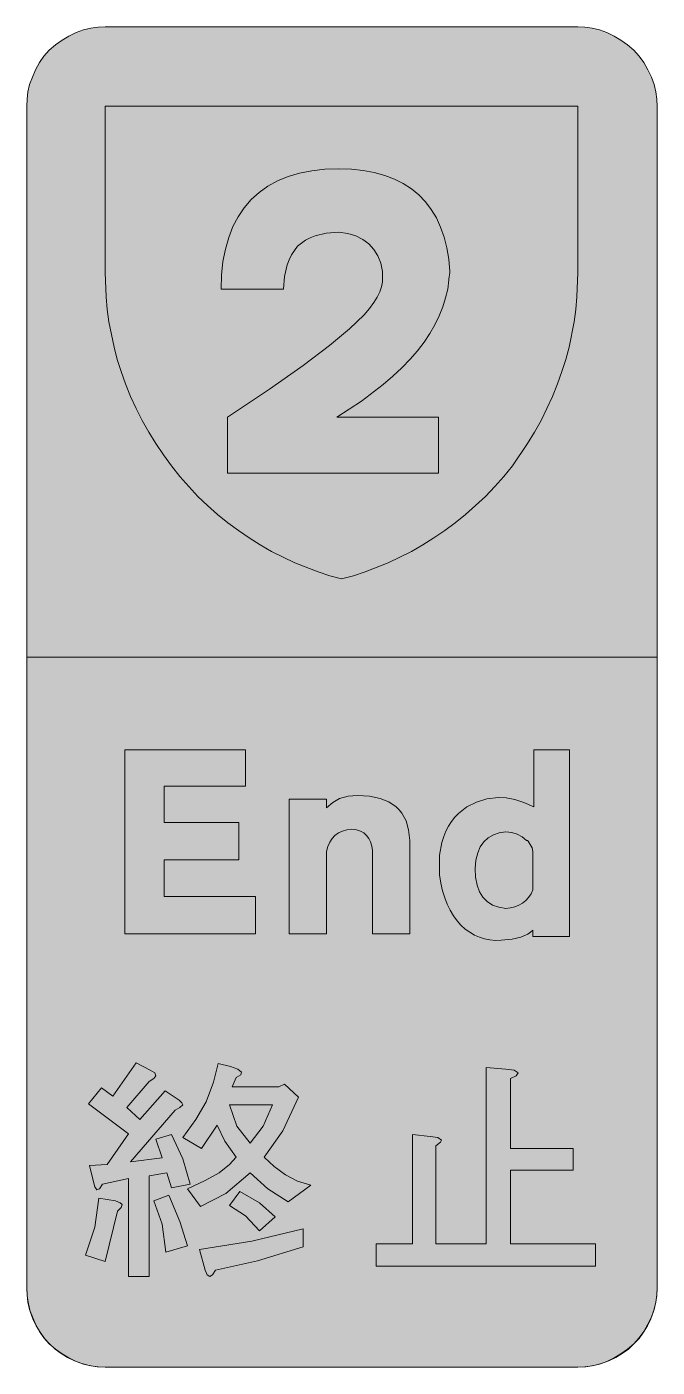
# Model space of a CAD drawing. Header units: metres. Extents: x 224 to 346, y 7 to 265.
import ezdxf

# ---------------------------------------------------------------- set-up
doc = ezdxf.new("R2010")
doc.units = ezdxf.units.M
for name, color, linetype, true_color in [('FILL_BLACK_000000', 7, 'Continuous', 0x000000), ('FILL_LIME_00FF00', 7, 'Continuous', 0x00ff00), ('FILL_WHITE_FFFFFF', 7, 'Continuous', 0xffffff), ('FILL_YELLOW_FFFF00', 7, 'Continuous', 0xffff00), ('STROKE_LIME_00FF00', 7, 'Continuous', 0x00ff00), ('STROKE_WHITE_FFFFFF', 7, 'Continuous', 0xffffff)]:
    doc.layers.add(name, color=color, linetype=linetype, true_color=true_color)

msp = doc.modelspace()

# ---------------------------------------------------------------- hatches: boundary and pattern name
at = {"layer": 'FILL_BLACK_000000', "true_color": 0x000000}
h = msp.add_hatch(color=7, dxfattribs=at)
h.dxf.hatch_style = 1
h.paths.add_polyline_path([(303.78, 189.9), (303.78, 179.1), (263.1, 179.1), (263.1, 189.9), (271.17, 195.31), (277.67, 199.88), (282.76, 203.71), (286.61, 206.93), (289.4, 209.66), (290.44, 210.87), (291.27, 212), (291.92, 213.06), (292.41, 214.07), (292.76, 215.05), (292.98, 216), (292.98, 217.98), (292.61, 219.58), (292.04, 221.01), (291.27, 222.25), (290.3, 223.31), (289.14, 224.18), (287.79, 224.84), (286.25, 225.3), (284.52, 225.54), (282.09, 225.37), (279.95, 224.87), (279, 224.49), (278.12, 224.02), (277.32, 223.47), (276.6, 222.84), (275.97, 222.06), (275.42, 221.19), (274.95, 220.25), (274.57, 219.24), (274.07, 217.02), (273.9, 214.56), (261.84, 214.56), (261.93, 217.31), (262.21, 219.9), (262.67, 222.32), (263.31, 224.57), (264.13, 226.65), (265.12, 228.55), (266.3, 230.28), (267.64, 231.84), (269.17, 233.22), (270.86, 234.42), (272.72, 235.44), (274.75, 236.28), (276.95, 236.93), (279.31, 237.4), (281.83, 237.69), (284.52, 237.78), (286.95, 237.7), (289.24, 237.46), (291.38, 237.06), (293.38, 236.51), (295.25, 235.8), (296.96, 234.93), (298.53, 233.91), (299.95, 232.74), (301.23, 231.42), (302.36, 229.94), (303.34, 228.32), (304.16, 226.54), (304.84, 224.62), (305.36, 222.55), (305.73, 220.34), (305.94, 217.98), (305.94, 217.8), (305.76, 216.54), (305.76, 216.36), (305.52, 214.61), (305.13, 212.88), (304.59, 211.15), (303.9, 209.44), (303.07, 207.74), (302.09, 206.06), (300.96, 204.39), (299.68, 202.73), (298.26, 201.08), (296.69, 199.44), (294.97, 197.82), (293.1, 196.21), (288.93, 193.03), (284.16, 189.9), (303.78, 189.9)])
h = msp.add_hatch(color=7, dxfattribs=at)
h.dxf.hatch_style = 1
h.paths.add_polyline_path([(250.86, 97.56), (268.5, 97.56), (268.5, 90.36), (243.3, 90.36), (243.3, 125.82), (266.52, 125.82), (266.52, 118.8), (250.86, 118.8), (250.86, 111.78), (265.26, 111.78), (265.26, 104.58), (250.86, 104.58), (250.86, 97.56)])
h = msp.add_hatch(color=7, dxfattribs=at)
h.dxf.hatch_style = 1
h.paths.add_polyline_path([(328.98, 125.82), (328.98, 89.82), (321.96, 89.82), (321.96, 91.08), (321.51, 90.64), (320.98, 90.26), (319.64, 89.69), (317.94, 89.31), (315.84, 89.1), (314.74, 89.09), (313.67, 89.18), (312.63, 89.39), (311.63, 89.7), (310.67, 90.12), (309.76, 90.65), (308.89, 91.28), (308.08, 92.03), (307.32, 92.87), (306.63, 93.82), (306, 94.88), (305.44, 96.04), (304.95, 97.3), (304.54, 98.66), (304.21, 100.13), (303.96, 101.7), (303.96, 105.48), (304.4, 107.96), (304.75, 109.09), (305.17, 110.13), (305.68, 111.11), (306.25, 112), (306.89, 112.82), (307.6, 113.56), (309.21, 114.8), (311.05, 115.73), (313.09, 116.35), (315.3, 116.64), (316.82, 116.54), (318.45, 116.21), (320.21, 115.65), (322.14, 114.84), (322.14, 125.82), (328.98, 125.82)])
h.paths.add_polyline_path([(321.94, 106.22), (321.78, 106.92), (321.06, 108.18), (320.88, 108.34), (320.7, 108.36), (319.85, 109.07), (318.92, 109.58), (317.89, 109.88), (316.74, 109.98), (315.46, 109.81), (314.32, 109.44), (313.33, 108.87), (312.49, 108.09), (311.81, 107.11), (311.3, 105.93), (310.96, 104.55), (310.8, 102.96), (310.89, 101.25), (311.17, 99.75), (311.64, 98.47), (312.28, 97.4), (313.12, 96.55), (314.14, 95.9), (315.35, 95.46), (316.74, 95.22), (317.65, 95.34), (318.49, 95.55), (319.26, 95.87), (319.96, 96.28), (320.58, 96.78), (321.12, 97.37), (321.58, 98.05), (321.96, 98.82), (321.96, 105.12), (321.94, 106.22)], flags=16)
h = msp.add_hatch(color=7, dxfattribs=at)
h.dxf.hatch_style = 1
h.paths.add_polyline_path([(291, 90.36), (291, 105.48), (291, 105.66), (291, 106.38), (290.88, 107.27), (290.66, 108.06), (290.33, 108.75), (289.9, 109.33), (289.35, 109.8), (288.7, 110.15), (287.93, 110.39), (287.04, 110.52), (286.08, 110.39), (285.22, 110.15), (284.46, 109.79), (283.8, 109.31), (283.24, 108.71), (282.79, 107.99), (282.43, 107.15), (282.18, 106.2), (282.18, 90.36), (274.98, 90.36), (274.98, 116.28), (282.18, 116.28), (282.18, 114.66), (283.37, 115.63), (284.7, 116.46), (286.34, 116.87), (288.12, 117), (290.46, 116.87), (292.48, 116.46), (294.19, 115.79), (295.59, 114.84), (296.18, 114.27), (296.69, 113.63), (297.49, 112.14), (297.99, 110.39), (298.2, 108.36), (298.2, 90.36), (291, 90.36)])
h = msp.add_hatch(color=7, dxfattribs=at)
h.dxf.hatch_style = 1
h.paths.add_polyline_path([(249.06, 63.54), (249.24, 63), (248.88, 62.46), (247.98, 61.92), (243.66, 56.88), (246.18, 54.54), (251.04, 60.12), (253.74, 58.32), (254.28, 57.78), (254.46, 57.42), (253.92, 56.88), (253.02, 56.34), (244.38, 46.44), (250.5, 47.16), (249.24, 50.76), (252.3, 51.66), (254.46, 46.98), (255.9, 42.12), (252.3, 41.4), (251.4, 44.28), (247.98, 43.74), (247.98, 24.3), (244.02, 24.3), (244.02, 43.2), (238.98, 42.12), (238.44, 41.22), (237.9, 41.04), (237.54, 41.58), (237.18, 42.84), (236.46, 45.72), (239.88, 45.9), (244.02, 51.84), (236.28, 57.6), (238.8, 60.66), (240.96, 59.04), (245.46, 65.52), (248.16, 64.08), (249.06, 63.54)])
h = msp.add_hatch(color=7, dxfattribs=at)
h.dxf.hatch_style = 1
h.paths.add_polyline_path([(265.8, 63.72), (265.62, 63.18), (264.72, 62.64), (264, 60.84), (273, 60.84), (274.08, 61.38), (276.78, 58.86), (273.72, 52.38), (270.12, 47.34), (272.1, 45.54), (274.26, 43.92), (276.6, 42.66), (279.12, 41.94), (274.8, 38.7), (270.84, 41.22), (267.42, 44.28), (262.74, 40.32), (257.88, 37.8), (255.36, 41.22), (258.78, 42.84), (261.48, 44.28), (263.46, 45.9), (264.72, 47.34), (262.56, 50.4), (261.12, 53.46), (258.06, 48.96), (254.46, 51.12), (256.98, 54.54), (258.96, 57.96), (260.4, 61.74), (261.3, 65.34), (263.64, 64.8), (265.08, 64.26), (265.8, 63.72)])
h.paths.add_polyline_path([(267.42, 50.04), (269.94, 53.28), (271.74, 57.42), (263.46, 57.42), (264.9, 53.28), (267.42, 50.04)], flags=16)
h = msp.add_hatch(color=7, dxfattribs=at)
h.dxf.hatch_style = 1
h.paths.add_polyline_path([(318.36, 64.08), (319.08, 63.54), (318.72, 63), (317.64, 62.46), (317.64, 48.96), (329.7, 48.96), (329.7, 44.82), (317.64, 44.82), (317.64, 30.6), (334.02, 30.6), (334.02, 26.28), (291.72, 26.28), (291.72, 30.6), (298.74, 30.6), (298.74, 51.66), (302.16, 51.3), (303.6, 51.12), (304.32, 50.58), (304.14, 50.22), (303.24, 49.5), (303.24, 30.6), (312.96, 30.6), (312.96, 64.62), (316.74, 64.26), (318.36, 64.08)])
h = msp.add_hatch(color=7, dxfattribs=at)
h.dxf.hatch_style = 1
h.paths.add_polyline_path([(242.4, 38.52), (242.76, 38.16), (242.58, 37.62), (241.86, 36.9), (239.52, 27.18), (235.74, 28.44), (237.54, 33.84), (238.26, 39.42), (241.5, 38.88), (242.4, 38.52)])
h = msp.add_hatch(color=7, dxfattribs=at)
h.dxf.hatch_style = 1
h.paths.add_polyline_path([(253.92, 34.92), (255.36, 30.24), (251.22, 28.98), (250.5, 34.38), (248.88, 38.88), (251.76, 39.96), (253.92, 34.92)])
h = msp.add_hatch(color=7, dxfattribs=at)
h.dxf.hatch_style = 1
h.paths.add_polyline_path([(269.22, 38.52), (272.28, 35.82), (269.22, 33.12), (266.52, 36), (263.46, 37.98), (265.44, 40.68), (269.22, 38.52)])
h = msp.add_hatch(color=7, dxfattribs=at)
h.dxf.hatch_style = 1
h.paths.add_polyline_path([(267.78, 31.14), (277.68, 33.48), (277.68, 30.06), (268.86, 27.36), (260.76, 25.56), (260.22, 24.66), (259.68, 24.3), (259.14, 24.66), (258.78, 25.56), (257.7, 29.52), (267.78, 31.14)])
at = {"layer": 'FILL_LIME_00FF00', "true_color": 0x00ff00}
h = msp.add_hatch(color=7, dxfattribs=at)
h.dxf.hatch_style = 1
h.paths.add_polyline_path([(224.4, 249.84), (224.44, 251.22), (224.6, 252.63), (224.93, 254.04), (225.48, 255.42), (226.09, 256.87), (226.83, 258.23), (227.71, 259.5), (228.72, 260.64), (229.94, 261.66), (231.19, 262.55), (232.52, 263.35), (233.94, 264.06), (235.32, 264.53), (236.73, 264.87), (238.14, 265.07), (239.52, 265.14), (330.6, 265.14), (331.98, 265.07), (333.39, 264.87), (334.8, 264.53), (336.18, 264.06), (337.6, 263.35), (338.92, 262.55), (340.18, 261.66), (341.4, 260.64), (342.42, 259.5), (343.31, 258.23), (344.11, 256.87), (344.82, 255.42), (345.29, 254.04), (345.63, 252.63), (345.83, 251.22), (345.9, 249.84), (345.9, 143.64), (224.4, 143.64), (224.4, 249.84)])
at = {"layer": 'FILL_WHITE_FFFFFF', "true_color": 0xffffff}
h = msp.add_hatch(color=7, dxfattribs=at)
h.dxf.hatch_style = 1
h.paths.add_polyline_path([(345.9, 143.64), (345.9, 22.14), (345.83, 20.76), (345.63, 19.35), (345.29, 17.94), (344.82, 16.56), (344.11, 15.11), (343.31, 13.75), (342.42, 12.48), (341.4, 11.34), (340.18, 10.32), (338.92, 9.43), (337.6, 8.63), (336.18, 7.92), (334.8, 7.45), (333.39, 7.11), (331.98, 6.91), (330.6, 6.84), (239.52, 6.84), (238.14, 6.91), (236.73, 7.11), (235.32, 7.45), (233.94, 7.92), (232.52, 8.63), (231.19, 9.43), (229.94, 10.32), (228.72, 11.34), (227.71, 12.48), (226.83, 13.75), (226.09, 15.11), (225.48, 16.56), (224.93, 17.94), (224.6, 19.35), (224.44, 20.76), (224.4, 22.14), (224.4, 143.64), (345.9, 143.64)])
at = {"layer": 'FILL_YELLOW_FFFF00', "true_color": 0xffff00}
h = msp.add_hatch(color=7, dxfattribs=at)
h.dxf.hatch_style = 1
h.paths.add_polyline_path([(282.79, 159.36), (280.56, 160.09), (276.06, 161.82), (271.58, 164.05), (269.4, 165.29), (267.24, 166.68), (265.17, 168.08), (263.13, 169.58), (261.15, 171.18), (259.23, 172.87), (257.38, 174.65), (255.6, 176.53), (253.9, 178.49), (252.3, 180.54), (250.73, 182.66), (249.26, 184.82), (247.9, 187.04), (246.63, 189.29), (245.47, 191.59), (244.4, 193.93), (243.44, 196.31), (242.58, 198.72), (241.83, 201.05), (241.21, 203.42), (240.24, 208.26), (239.9, 210.69), (239.68, 213.1), (239.52, 217.8), (239.52, 249.84), (330.6, 249.84), (330.6, 217.8), (330.44, 213.1), (330.22, 210.69), (329.88, 208.26), (328.91, 203.42), (328.29, 201.05), (327.54, 198.72), (326.68, 196.31), (325.72, 193.93), (324.66, 191.59), (323.51, 189.29), (322.27, 187.04), (320.93, 184.82), (318, 180.54), (316.34, 178.49), (314.6, 176.53), (312.79, 174.65), (310.91, 172.87), (308.98, 171.18), (306.99, 169.58), (304.95, 168.08), (302.88, 166.68), (300.72, 165.29), (298.54, 164.05), (294.06, 161.82), (289.63, 160.09), (287.35, 159.36), (285.06, 158.76), (282.79, 159.36)])

# ---------------------------------------------------------------- linework, layer by layer
at = {"layer": 'FILL_BLACK_000000', "lineweight": 0, "true_color": 0x000000}
for points in [[(303.78, 189.9), (303.78, 179.1), (263.1, 179.1), (263.1, 189.9), (271.17, 195.31), (277.67, 199.88), (282.76, 203.71), (286.61, 206.93), (289.4, 209.66), (290.44, 210.87), (291.27, 212), (291.92, 213.06), (292.41, 214.07), (292.76, 215.05), (292.98, 216), (292.98, 217.98), (292.61, 219.58), (292.04, 221.01), (291.27, 222.25), (290.3, 223.31), (289.14, 224.18), (287.79, 224.84), (286.25, 225.3), (284.52, 225.54), (282.09, 225.37), (279.95, 224.87), (279, 224.49), (278.12, 224.02), (277.32, 223.47), (276.6, 222.84), (275.97, 222.06), (275.42, 221.19), (274.95, 220.25), (274.57, 219.24), (274.07, 217.02), (273.9, 214.56), (261.84, 214.56), (261.93, 217.31), (262.21, 219.9), (262.67, 222.32), (263.31, 224.57), (264.13, 226.65), (265.12, 228.55), (266.3, 230.28), (267.64, 231.84), (269.17, 233.22), (270.86, 234.42), (272.72, 235.44), (274.75, 236.28), (276.95, 236.93), (279.31, 237.4), (281.83, 237.69), (284.52, 237.78), (286.95, 237.7), (289.24, 237.46), (291.38, 237.06), (293.38, 236.51), (295.25, 235.8), (296.96, 234.93), (298.53, 233.91), (299.95, 232.74), (301.23, 231.42), (302.36, 229.94), (303.34, 228.32), (304.16, 226.54), (304.84, 224.62), (305.36, 222.55), (305.73, 220.34), (305.94, 217.98), (305.94, 217.8), (305.76, 216.54), (305.76, 216.36), (305.52, 214.61), (305.13, 212.88), (304.59, 211.15), (303.9, 209.44), (303.07, 207.74), (302.09, 206.06), (300.96, 204.39), (299.68, 202.73), (298.26, 201.08), (296.69, 199.44), (294.97, 197.82), (293.1, 196.21), (288.93, 193.03), (284.16, 189.9)], [(250.86, 97.56), (268.5, 97.56), (268.5, 90.36), (243.3, 90.36), (243.3, 125.82), (266.52, 125.82), (266.52, 118.8), (250.86, 118.8), (250.86, 111.78), (265.26, 111.78), (265.26, 104.58), (250.86, 104.58)], [(328.98, 125.82), (328.98, 89.82), (321.96, 89.82), (321.96, 91.08), (321.51, 90.64), (320.98, 90.26), (319.64, 89.69), (317.94, 89.31), (315.84, 89.1), (314.74, 89.09), (313.67, 89.18), (312.63, 89.39), (311.63, 89.7), (310.67, 90.12), (309.76, 90.65), (308.89, 91.28), (308.08, 92.03), (307.32, 92.87), (306.63, 93.82), (306, 94.88), (305.44, 96.04), (304.95, 97.3), (304.54, 98.66), (304.21, 100.13), (303.96, 101.7), (303.96, 105.48), (304.4, 107.96), (304.75, 109.09), (305.17, 110.13), (305.68, 111.11), (306.25, 112), (306.89, 112.82), (307.6, 113.56), (309.21, 114.8), (311.05, 115.73), (313.09, 116.35), (315.3, 116.64), (316.82, 116.54), (318.45, 116.21), (320.21, 115.65), (322.14, 114.84), (322.14, 125.82)], [(291, 90.36), (291, 105.48), (291, 105.66), (291, 106.38), (290.88, 107.27), (290.66, 108.06), (290.33, 108.75), (289.9, 109.33), (289.35, 109.8), (288.7, 110.15), (287.93, 110.39), (287.04, 110.52), (286.08, 110.39), (285.22, 110.15), (284.46, 109.79), (283.8, 109.31), (283.24, 108.71), (282.79, 107.99), (282.43, 107.15), (282.18, 106.2), (282.18, 90.36), (274.98, 90.36), (274.98, 116.28), (282.18, 116.28), (282.18, 114.66), (283.37, 115.63), (284.7, 116.46), (286.34, 116.87), (288.12, 117), (290.46, 116.87), (292.48, 116.46), (294.19, 115.79), (295.59, 114.84), (296.18, 114.27), (296.69, 113.63), (297.49, 112.14), (297.99, 110.39), (298.2, 108.36), (298.2, 90.36)], [(321.94, 106.22), (321.78, 106.92), (321.06, 108.18), (320.88, 108.34), (320.7, 108.36), (319.85, 109.07), (318.92, 109.58), (317.89, 109.88), (316.74, 109.98), (315.46, 109.81), (314.32, 109.44), (313.33, 108.87), (312.49, 108.09), (311.81, 107.11), (311.3, 105.93), (310.96, 104.55), (310.8, 102.96), (310.89, 101.25), (311.17, 99.75), (311.64, 98.47), (312.28, 97.4), (313.12, 96.55), (314.14, 95.9), (315.35, 95.46), (316.74, 95.22), (317.65, 95.34), (318.49, 95.55), (319.26, 95.87), (319.96, 96.28), (320.58, 96.78), (321.12, 97.37), (321.58, 98.05), (321.96, 98.82), (321.96, 105.12)], [(249.06, 63.54), (249.24, 63), (248.88, 62.46), (247.98, 61.92), (243.66, 56.88), (246.18, 54.54), (251.04, 60.12), (253.74, 58.32), (254.28, 57.78), (254.46, 57.42), (253.92, 56.88), (253.02, 56.34), (244.38, 46.44), (250.5, 47.16), (249.24, 50.76), (252.3, 51.66), (254.46, 46.98), (255.9, 42.12), (252.3, 41.4), (251.4, 44.28), (247.98, 43.74), (247.98, 24.3), (244.02, 24.3), (244.02, 43.2), (238.98, 42.12), (238.44, 41.22), (237.9, 41.04), (237.54, 41.58), (237.18, 42.84), (236.46, 45.72), (239.88, 45.9), (244.02, 51.84), (236.28, 57.6), (238.8, 60.66), (240.96, 59.04), (245.46, 65.52), (248.16, 64.08)], [(265.8, 63.72), (265.62, 63.18), (264.72, 62.64), (264, 60.84), (273, 60.84), (274.08, 61.38), (276.78, 58.86), (273.72, 52.38), (270.12, 47.34), (272.1, 45.54), (274.26, 43.92), (276.6, 42.66), (279.12, 41.94), (274.8, 38.7), (270.84, 41.22), (267.42, 44.28), (262.74, 40.32), (257.88, 37.8), (255.36, 41.22), (258.78, 42.84), (261.48, 44.28), (263.46, 45.9), (264.72, 47.34), (262.56, 50.4), (261.12, 53.46), (258.06, 48.96), (254.46, 51.12), (256.98, 54.54), (258.96, 57.96), (260.4, 61.74), (261.3, 65.34), (263.64, 64.8), (265.08, 64.26)], [(318.36, 64.08), (319.08, 63.54), (318.72, 63), (317.64, 62.46), (317.64, 48.96), (329.7, 48.96), (329.7, 44.82), (317.64, 44.82), (317.64, 30.6), (334.02, 30.6), (334.02, 26.28), (291.72, 26.28), (291.72, 30.6), (298.74, 30.6), (298.74, 51.66), (302.16, 51.3), (303.6, 51.12), (304.32, 50.58), (304.14, 50.22), (303.24, 49.5), (303.24, 30.6), (312.96, 30.6), (312.96, 64.62), (316.74, 64.26)], [(267.42, 50.04), (269.94, 53.28), (271.74, 57.42), (263.46, 57.42), (264.9, 53.28)], [(242.4, 38.52), (242.76, 38.16), (242.58, 37.62), (241.86, 36.9), (239.52, 27.18), (235.74, 28.44), (237.54, 33.84), (238.26, 39.42), (241.5, 38.88)], [(253.92, 34.92), (255.36, 30.24), (251.22, 28.98), (250.5, 34.38), (248.88, 38.88), (251.76, 39.96)], [(269.22, 38.52), (272.28, 35.82), (269.22, 33.12), (266.52, 36), (263.46, 37.98), (265.44, 40.68)], [(267.78, 31.14), (277.68, 33.48), (277.68, 30.06), (268.86, 27.36), (260.76, 25.56), (260.22, 24.66), (259.68, 24.3), (259.14, 24.66), (258.78, 25.56), (257.7, 29.52)]]:
    msp.add_lwpolyline(points, close=True, dxfattribs=at)
at = {"layer": 'FILL_LIME_00FF00', "lineweight": 0, "true_color": 0x00ff00}
msp.add_lwpolyline([(224.4, 249.84), (224.44, 251.22), (224.6, 252.63), (224.93, 254.04), (225.48, 255.42), (226.09, 256.87), (226.83, 258.23), (227.71, 259.5), (228.72, 260.64), (229.94, 261.66), (231.19, 262.55), (232.52, 263.35), (233.94, 264.06), (235.32, 264.53), (236.73, 264.87), (238.14, 265.07), (239.52, 265.14), (330.6, 265.14), (331.98, 265.07), (333.39, 264.87), (334.8, 264.53), (336.18, 264.06), (337.6, 263.35), (338.92, 262.55), (340.18, 261.66), (341.4, 260.64), (342.42, 259.5), (343.31, 258.23), (344.11, 256.87), (344.82, 255.42), (345.29, 254.04), (345.63, 252.63), (345.83, 251.22), (345.9, 249.84), (345.9, 143.64), (224.4, 143.64)], close=True, dxfattribs=at)
at = {"layer": 'FILL_WHITE_FFFFFF', "lineweight": 0, "true_color": 0xffffff}
msp.add_lwpolyline([(345.9, 143.64), (345.9, 22.14), (345.83, 20.76), (345.63, 19.35), (345.29, 17.94), (344.82, 16.56), (344.11, 15.11), (343.31, 13.75), (342.42, 12.48), (341.4, 11.34), (340.18, 10.32), (338.92, 9.43), (337.6, 8.63), (336.18, 7.92), (334.8, 7.45), (333.39, 7.11), (331.98, 6.91), (330.6, 6.84), (239.52, 6.84), (238.14, 6.91), (236.73, 7.11), (235.32, 7.45), (233.94, 7.92), (232.52, 8.63), (231.19, 9.43), (229.94, 10.32), (228.72, 11.34), (227.71, 12.48), (226.83, 13.75), (226.09, 15.11), (225.48, 16.56), (224.93, 17.94), (224.6, 19.35), (224.44, 20.76), (224.4, 22.14), (224.4, 143.64)], close=True, dxfattribs=at)
at = {"layer": 'FILL_YELLOW_FFFF00', "lineweight": 0, "true_color": 0xffff00}
msp.add_lwpolyline([(282.79, 159.36), (280.56, 160.09), (276.06, 161.82), (271.58, 164.05), (269.4, 165.29), (267.24, 166.68), (265.17, 168.08), (263.13, 169.58), (261.15, 171.18), (259.23, 172.87), (257.38, 174.65), (255.6, 176.53), (253.9, 178.49), (252.3, 180.54), (250.73, 182.66), (249.26, 184.82), (247.9, 187.04), (246.63, 189.29), (245.47, 191.59), (244.4, 193.93), (243.44, 196.31), (242.58, 198.72), (241.83, 201.05), (241.21, 203.42), (240.24, 208.26), (239.9, 210.69), (239.68, 213.1), (239.52, 217.8), (239.52, 249.84), (330.6, 249.84), (330.6, 217.8), (330.44, 213.1), (330.22, 210.69), (329.88, 208.26), (328.91, 203.42), (328.29, 201.05), (327.54, 198.72), (326.68, 196.31), (325.72, 193.93), (324.66, 191.59), (323.51, 189.29), (322.27, 187.04), (320.93, 184.82), (318, 180.54), (316.34, 178.49), (314.6, 176.53), (312.79, 174.65), (310.91, 172.87), (308.98, 171.18), (306.99, 169.58), (304.95, 168.08), (302.88, 166.68), (300.72, 165.29), (298.54, 164.05), (294.06, 161.82), (289.63, 160.09), (287.35, 159.36), (285.06, 158.76)], close=True, dxfattribs=at)
at = {"layer": 'STROKE_LIME_00FF00', "lineweight": 0, "true_color": 0x00ff00}
for points in [[(224.4, 143.64), (224.4, 22.14)], [(345.9, 22.14), (345.9, 143.64)], [(224.4, 22.14), (224.48, 20.57), (224.7, 19.05), (225.07, 17.59), (225.57, 16.18), (226.2, 14.84), (226.95, 13.58), (227.82, 12.4), (228.79, 11.32), (229.86, 10.33), (231.02, 9.45), (232.26, 8.68), (233.59, 8.04), (234.98, 7.53), (236.44, 7.15), (237.96, 6.92), (239.52, 6.84)], [(330.6, 6.84), (332.17, 6.92), (333.69, 7.15), (335.15, 7.53), (336.56, 8.04), (337.9, 8.68), (339.16, 9.45), (340.34, 10.33), (341.42, 11.32), (342.41, 12.4), (343.29, 13.58), (344.06, 14.84), (344.7, 16.18), (345.21, 17.59), (345.59, 19.05), (345.82, 20.57), (345.9, 22.14)], [(239.52, 6.84), (330.6, 6.84)]]:
    msp.add_lwpolyline(points, dxfattribs=at)
at = {"layer": 'STROKE_WHITE_FFFFFF', "lineweight": 0, "true_color": 0xffffff}
msp.add_lwpolyline([(224.4, 143.64), (345.9, 143.64)], dxfattribs=at)

doc.saveas('drawing.dxf')
